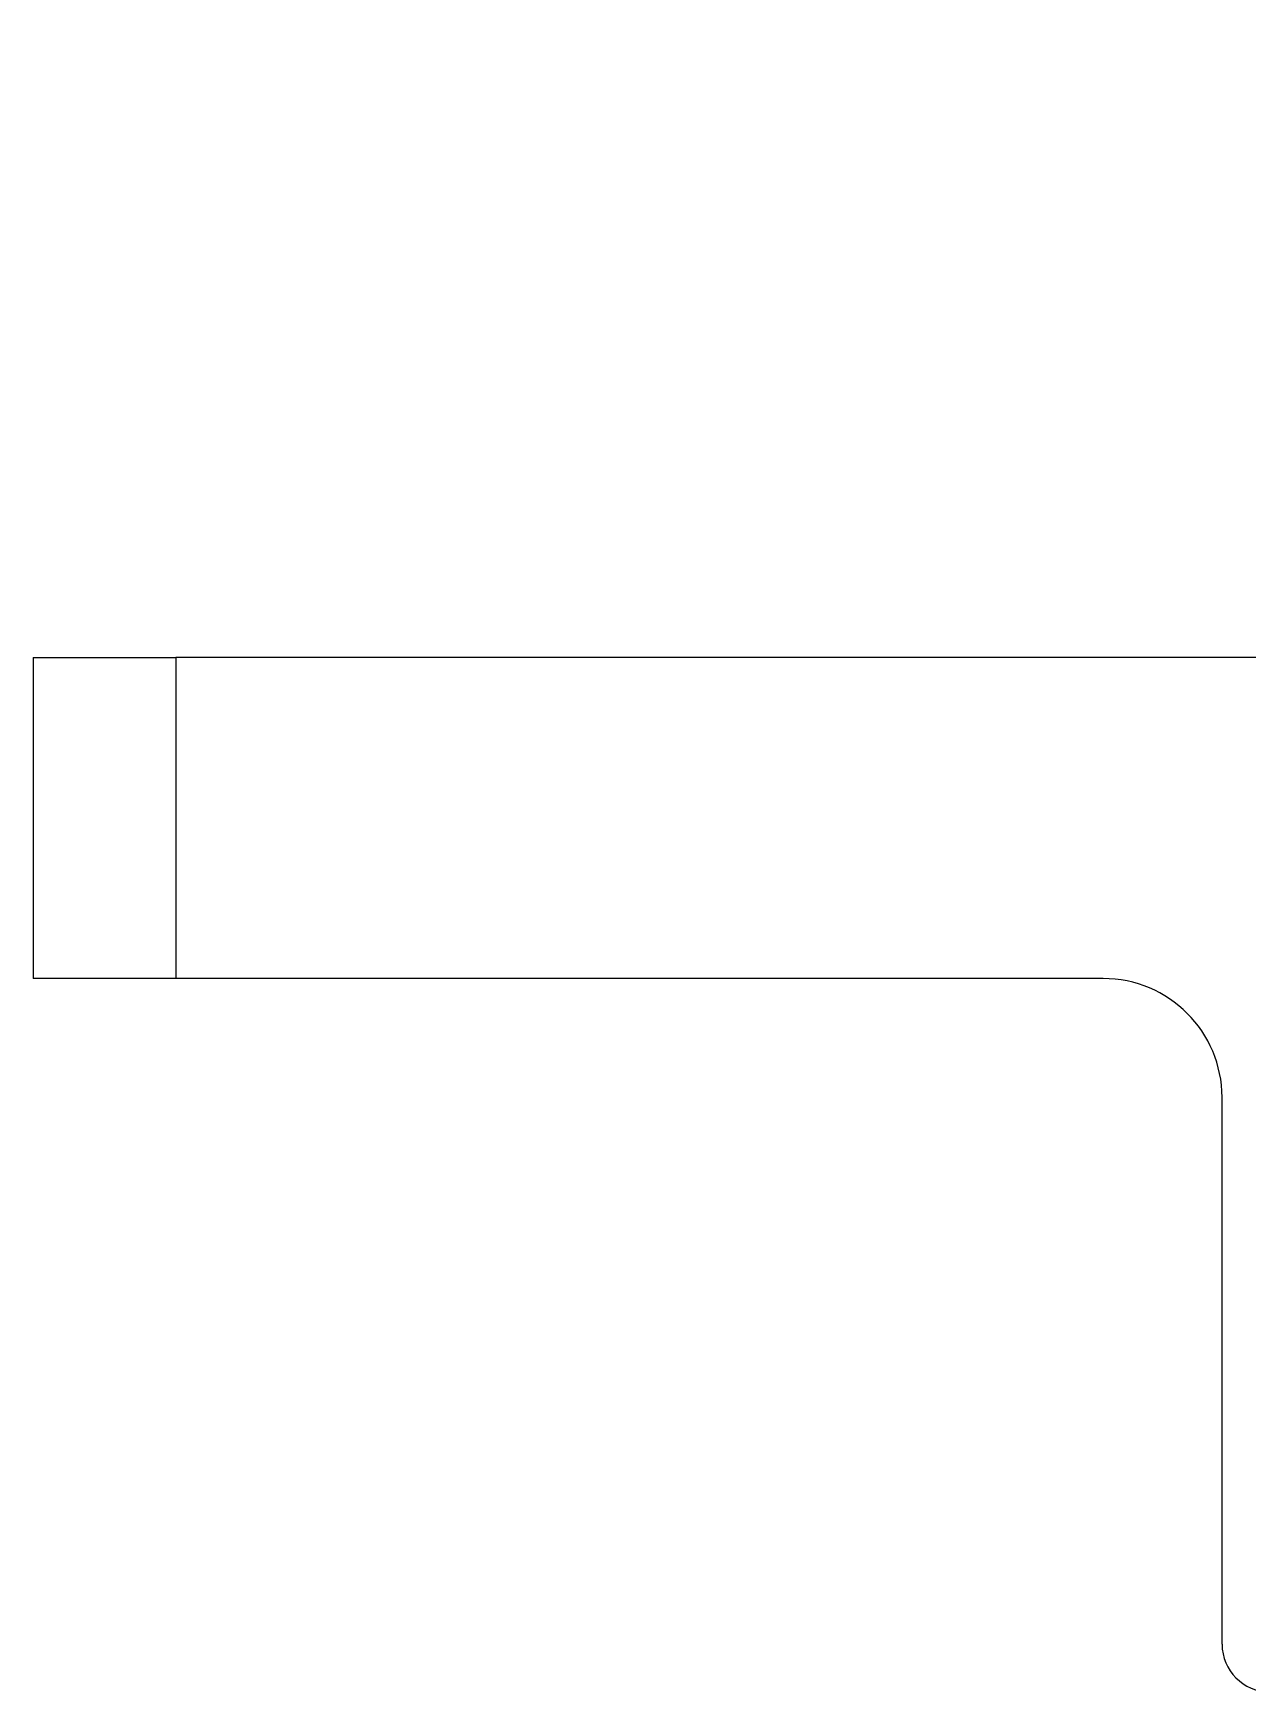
# Model space of a CAD drawing. Extents: x 19821 to 22981, y -91 to 2224.
# Drawn here: x 21800.7 to 21851.7, y 486.5 to 556.3 of the extents above; entities that cross this region are included whole.
import ezdxf

# ---------------------------------------------------------------- set-up
doc = ezdxf.new("R2010")
doc.units = 0
doc.header["$LTSCALE"] = 10
doc.header["$MEASUREMENT"] = 0
doc.header["$PDMODE"] = 3
doc.header["$PDSIZE"] = -10
doc.layers.get('0').update_dxf_attribs({"linetype": 'CONTINUOUS'})
doc.layers.get('DEFPOINTS').update_dxf_attribs({"linetype": 'CONTINUOUS'})
doc.layers.add('1', color=7, linetype='CONTINUOUS')
doc.styles.add('Daelim Dimension', font='NanumGothic.ttf')
doc.dimstyles.new('DEFAULT', dxfattribs={"dimscale": 2, "dimtxt": 2, "dimasz": 2, "dimexe": 0, "dimexo": 2, "dimgap": 1, "dimtad": 1, "dimdec": 1, "dimzin": 9, "dimdsep": 46, "dimtxsty": 'Daelim Dimension', "dimcen": 0.5, "dimclrd": 5, "dimclre": 5, "dimclrt": 256, "dimadec": 1, "dimazin": 0, "dimtfac": 1, "dimtdec": 1, "dimtix": 1, "dimtmove": 0, "dimatfit": 3, "dimfxl": 1, "dimtolj": 1, "dimtzin": 1, "dimlwd": 9, "dimlwe": 9, "dimarcsym": 0})

# ---------------------------------------------------------------- blocks, each defined once
blk = doc.blocks.new('*D18')
at = {"color": 5, "lineweight": 9, "ltscale": 0.5, "transparency": 16777216}
for p, q in [((21836.723, 1429.779), (22153.24, 1429.779)), ((22151.24, 1421.779), (22151.24, 466.02)), ((21994.53, 458.02), (22153.24, 458.02))]:
    blk.add_line(p, q, dxfattribs=at)
at = {"color": 5, "ltscale": 0.5, "transparency": 16777216}
for points in [[(22149.907, 1421.779), (22152.573, 1421.779), (22151.24, 1429.779)], [(22149.907, 466.02), (22152.573, 466.02), (22151.24, 458.02)]]:
    blk.add_solid(points, dxfattribs=at)
at = {"layer": 'DEFPOINTS', "color": 0, "ltscale": 0.5, "transparency": 16777216}
for p in [(21832.723, 1429.779), (21990.53, 458.02), (22151.24, 458.02)]:
    blk.add_point(p, dxfattribs=at)
at = {"color": 7, "ltscale": 0.5, "transparency": 16777216, "insert": (22135.535, 943.9), "char_height": 20, "attachment_point": 5, "rotation": 90, "style": 'Daelim Dimension'}
blk.add_mtext('\\A1;(1140)', dxfattribs=at)

msp = doc.modelspace()

# ---------------------------------------------------------------- linework, layer by layer
at = {"layer": '1', "color": 7, "linetype": 'Continuous', "lineweight": 18}
for p, q in [((21800.723, 530.02), (21806.723, 530.02)), ((21800.723, 530.02), (21800.723, 516.52)), ((21872.854, 530.02), (21806.723, 530.02)), ((21806.723, 516.52), (21800.723, 516.52)), ((21845.723, 516.52), (21806.723, 516.52)), ((21850.723, 488.52), (21850.723, 511.52))]:
    msp.add_line(p, q, dxfattribs=at)
at = {"layer": '1', "color": 7, "linetype": 'Continuous', "lineweight": 13}
msp.add_line((21806.723, 530.02), (21806.723, 516.52), dxfattribs=at)
at = {"layer": '1', "color": 7, "linetype": 'Continuous', "lineweight": 18}
for centre, radius, start, end in [((21845.723, 511.52), 5, 0, 90), ((21852.723, 488.52), 2, 180, 270)]:
    msp.add_arc(centre, radius, start, end, dxfattribs=at)

# ---------------------------------------------------------------- dimensions: what is measured, and where the dimension line sits
at = {"color": 5, "ltscale": 0.5}
dim = msp.add_linear_dim(base=(22151.24, 458.02), p1=(21832.723, 1429.779), p2=(21990.53, 458.02), angle=90, text='(1140)', dimstyle='DEFAULT', override={"dimtxt": 10, "dimasz": 4, "dimexe": 1, "dimdec": 0, "dimclrt": 7}, dxfattribs=at)
dim.commit()
dim.dimension.update_dxf_attribs({"geometry": '*D18', "text_midpoint": (22135.535, 943.9)})

doc.saveas('drawing.dxf')
